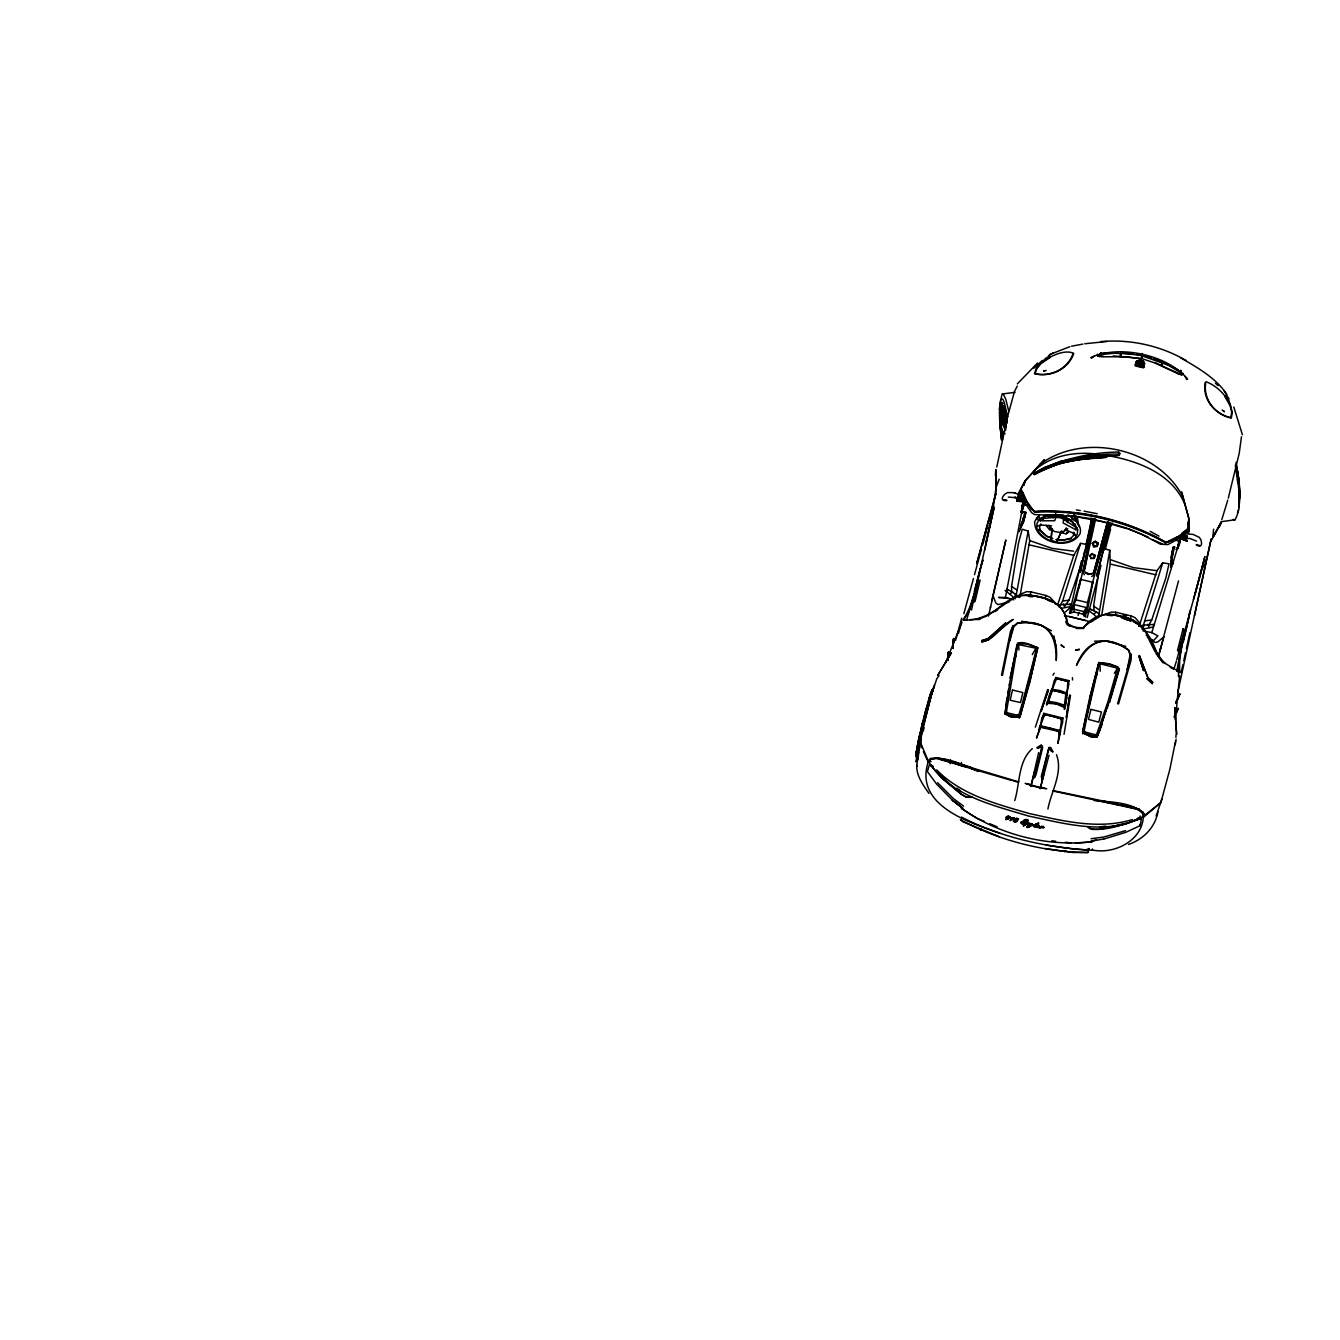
<?xml version="1.0" encoding="UTF-8"?>
<svg xmlns="http://www.w3.org/2000/svg" width="1340" height="1340" viewBox="0 0 1340 1340"><rect width="100%" height="100%" fill="white"/><g stroke="black" fill="none" stroke-linecap="round" stroke-linejoin="round"><path stroke-width="1.5" d="M996.29 491.043L995.905 470.055M1238.729 494.092L1239.567 493.941L1238.847 488.983M1098.917 614.558L1109.771 550.271L1103.775 548.479L1100.257 562.566L1093.608 606.048L1094.21 611.057M1140.139 362.604C1139.754 358.098 1144.276 362.102 1143.053 361.013M961.417 765.358L961.433 762.427M1024.966 823.011L1024.313 823.933M1023.392 820.784L1023.492 821.621M1078.466 459.67L1105.751 457.375L1105.768 456.287L1078.248 458.598L1059.84 461.58L1043.475 468.029L1033.391 473.456L1034.162 474.611C1055.887 461.663 1081.279 458.381 1106.12 457.158L1105.768 456.287M1092.452 849.811L1092.469 848.94M1000.712 412.67L1000.997 419.052L1000.293 410.576L1001.717 404.178M1175.917 737.436L1175.967 734.873M1040.192 520.808L1040.242 518.764L1055.887 517.223L1054.764 520.707L1040.192 520.808L1040.46 518.965L1038.701 516.687L1037.16 519.652M1042.352 746.363L1034.195 777.87L1042.034 746.447L1041.13 745.157L1036.909 747.687M1006.072 817.299L1007.429 818.305M1008.702 817.936L1006.742 817.35M1170.658 567.473L1172.048 551.695L1173.421 546.955L1174.778 546.804M953.008 648.426L953.042 647.254M1006.022 427.41C1000.796 422.117 1003.375 403.022 1001.667 404.63M1017.378 820.968L1016.976 819.862L1018.517 819.209M1119.754 453.556L1119.201 454.143C1099.906 453.372 1078.432 458.129 1060.895 461.58C1078.415 455.918 1099.252 452.149 1118.515 452.082L1119.754 453.556L1118.867 455.5L1089.202 457.258M1238.83 494.611L1238.897 503.304M1131.262 654.054L1131.061 660.285L1118.532 703.952M984.766 550.02L994.23 507.123L985.754 543.404M1036.054 826.864L1036.892 825.674M1239.383 498.681L1239.483 493.053A33.684 6.817 81.9 0 0 1238.964 483.221M1085.902 612.732L1086.12 607.472L1074.194 604.608L1071.883 609.365L1080.61 579.382L1092.87 582.297L1086.924 612.849L1087.46 602.581L1092.87 582.297M1187.558 528.948L1188.178 525.079M953.125 648.275L953.494 638.879L952.874 648.041M947.816 660.302L948.017 659.079M948.419 655.444L948.536 651.776L947.882 658.912M1029.003 823.129L1024.514 825.306M1085.869 611.827L1085.584 617.02L1082.737 614.089L1074.027 611.995L1070.141 613.301L1072.904 608.712M1099.118 616.517L1099.236 614.189L1096.488 611.961L1090.241 608.996L1088.314 610.42L1089.42 611.224M1115.064 681.139L1098.934 732.812M917.146 750.936L916.242 756.547L917.18 754.856M1238.897 503.22L1238.78 486.303M948.335 657.136L948.368 652.228L947.966 657.37M953.393 642.212L953.092 646.751M1053.123 751.74L1050.56 747.519L1048.918 747.536L1041.331 776.312L1042.101 779.712L1041.95 776.58M953.628 640.554L953.678 638.443L953.008 647.89M999.623 410.66C998.384 406.305 1003.057 400.526 1002.404 408.482L1002.035 406.807L1001.399 407.544M1103.607 356.406L1098.833 355.653L1101.028 352.554M1022.99 500.909C1024.547 492.735 1022.889 505.75 1023.157 499.133L1019.137 497.023L1023.375 498.865C1025.636 505.13 1011.75 493.991 1023.207 500.925M917.833 759.696L920.781 738.558L920.094 741.673L928.419 761.388C913.545 805.038 969.189 822.693 999.908 833.179M1091.112 517.927L1090.626 525.665L1080.358 572.23L1084.445 551.846M917.381 752.276L916.007 754.47L918 742.477A35.577 1.709 -76.1 0 1 920.094 732.997L921.669 726.598L922.272 727.838M1033.659 826.479L1033.442 824.904M932.925 691.021L932.858 689.179L931.652 690.636A35.577 1.709 -76.1 0 0 930.027 695.242L927.766 703.048M931.166 693.316L932.523 689.212L931.97 690.603A34.555 1.658 -76.1 0 0 930.345 695.226L928.52 700.385M1015.335 598.779L1015.318 594.022L1006.909 588.98L1007.981 590.019M1035.25 826.579L1035.686 825.607M1085.97 609.851L1086.12 607.472L1082.737 614.089M996.123 490.406L995.737 470.424M1051.934 529.333L1051.029 540.539L1056.707 541.996L1061.481 531.159M916.711 754.655L917.297 748.893M995.352 475.281L995.67 471.144M1093.708 545.564L1093.624 546.72L1097.259 546.318L1098.046 543.069L1095.115 541.276L1092.284 543.42L1093.624 546.72L1097.259 546.318L1098.046 543.069L1095.115 541.276L1092.284 543.42L1094.763 546.167M1115.048 681.708L1114.512 680.134M1051.029 540.539L1051.984 528.764M1101.631 615.613L1110.274 564.039L1109.771 550.271M1005.804 427.024L1003.208 405.97M1170.674 567.121L1171.545 557.591L1174.678 547.273M947.95 660.134L948.083 658.711M1179.803 374.044L1180.674 370.594L1181.244 373.994L1179.803 374.044L1154.963 362.587M995.838 469.536L996.24 486.135M1095.567 519.099L1084.211 571.309L1088.348 574.374L1093.457 573.503L1107.51 521.896M1175.431 719.413L1179.652 675.645M1185.95 538.178L1186.185 535.832C1189.686 534.945 1184.51 541.511 1186.185 535.832M1067.678 681.625L1068.399 684.037L1069.052 680.687L1067.846 681.072L1067.042 695.242M1019.07 531.344L1022.688 522.55L1024.648 512.081L1020.829 512.316M1033.961 826.596L1035.033 827.082M1213.621 529.166L1212.734 537.457L1221.142 522.349M916.259 752.779L915.99 756.346L916.912 754.688A35.594 1.709 -76.1 0 0 917.398 753.415M917.079 753.985A33.349 1.591 -76.1 0 1 916.175 755.626L918.269 742.611A34.555 1.658 -76.1 0 1 920.362 733.097L928.938 699.865M1141.462 818.74L1140.072 825.658L1125.717 832.358L1103.959 839.007M1023.827 501.093L1005.436 597.406L998.585 597.456L1008.149 598.41M1006.457 700.837L1005.251 713.768L1010.477 716.783L1019.606 717.118L1010.662 716.582L1006.507 714.622L1005.134 712.528M1090.743 557.725L1090.626 558.579L1094.194 558.395L1094.981 555.229L1092 553.504L1089.47 555.597L1091.782 558.361M1016.005 596.25L1028.182 531.042L1022.202 529.233L1018.467 543.202L1011.566 586.367L1011.667 592.431M1238.998 502.55L1239.265 500.456M1239.064 507.558L1239.751 492.953A34.672 7.018 81.9 0 0 1239.232 483.137M1000.846 399.705L1002.102 393.993L1015.134 392.335M1171.93 560.572L1173.003 552.298L1172.048 551.695M1019.757 500.624L1021.717 501.076L1022.403 496.034L1021.381 495.867M1059.94 731.707L1062.67 722.294L1062.285 719.094L1045.284 714.388L1042.101 717.185L1040.175 726.783L1050.258 728.374L1059.94 731.707L1061.766 718.508L1063.039 718.123L1062.067 722.327L1060.928 718.743L1053.24 716.247L1045.3 714.856L1042.62 717.486L1043.709 713.332L1063.039 718.123M916.259 752.343L916.711 749.361A33.349 1.591 -76.1 0 1 918.151 742.042A34.555 1.658 -76.1 0 1 920.195 732.779M950.077 763.75L950.596 760.031M996.072 487.643L992.253 514.409L971.517 610.052M956.04 802.576L962.623 808.355L952.505 800.281L936.677 784.168L927.414 771.606L929.307 764.922M917.113 751.438L916.577 757.971L917.146 757.268M1070.509 695.376L1064.044 734.303M1006.759 701.607L1007.362 697.051M1007.981 693.065L1008.601 689.062M1004.832 714.254L1009.556 684.338M1059.739 734.957L1058.617 731.389L1040.292 727.235L1036.507 738.072L1040.862 726.498L1050.225 728.524L1059.454 731.121L1057.947 743.432L1060.727 730.736L1039.924 725.56L1038.852 729.747M1063.843 461.228L1043.441 468.565L1033.961 473.506L1034.564 474.444C1056.188 461.295 1081.715 458.246 1106.522 457.292L1106.404 455.952L1078.231 457.995M1061.079 645.444L1064.161 647.304L1061.196 644.724M1199.853 545.665C1189.635 541.26 1204.928 552.566 1200.824 539.585L1199.266 537.34L1193.153 534.442L1184.945 533.688M1175.515 741.221L1169.887 769.16L1161.612 799.863M988.501 616.065L1005.854 540.003L991.7 600.923M1142.551 365.971C1145.13 366.875 1141.328 364.396 1139.972 366.507M1177.726 547.658L1178.731 541.511M1022.688 522.55L1023.576 517.156M1020.058 595.999L1029.74 540.606L1028.182 531.042M1176.721 671.223L1182.516 641.525L1178.731 662.161L1178.463 676.65M1175.18 744.839L1176.135 739.194M1021.717 501.076L1021.985 496.135M1188.446 533.437L1189.2 529.87L1179.167 537.323L1187.106 541.025L1186.553 540.372M1092.971 518.915L1087.142 548.278M1064.513 708.508L1064.345 709.48L1065.166 705.577L1056.59 702.612L1047.646 701.256L1046.574 705.075L1046.858 704.136M1187.793 533.32L1189.2 529.87M922.657 726.682L922.238 724.136L924.114 719.161M1016.825 645.378L1017.026 644.255L1010.394 677.973M1017.797 644.423L1036.624 648.359L1022.303 703.416L1018.869 714.739L1016.189 716.465L1007.981 714.672L1006.524 711.523L1017.797 644.423C1020.326 639.314 1033.492 646.232 1037.863 647.639L1029.756 682.546L1020.226 716.18M1110.927 615.228L1115.349 615.345L1115.902 612.28L1131.144 615.931L1135.047 617.656L1140.457 623.77L1139.335 624.038M1084.713 568.931L1088.047 550.975M1082.603 731.707L1089.755 697.319L1098.766 662.479L1109.235 663.752L1117.744 666.885L1119.402 669.112L1109.537 702.361M1002.454 675.427L1011.382 631.442L1013.744 626.082L1017.361 623C1044.396 618.862 1059.169 633.569 1056.238 660.486C1056.389 633.234 1046.741 619.683 1017.646 623.251L1013.877 626.651L1009.724 640.905L1012.755 626.584M918.553 752.293L916.644 766.53A44.421 2.077 -76.1 0 0 917.33 765.542M1080.61 579.382L1075.986 599.818L1071.732 609.181M1107.443 522.064L1093.457 573.503M1238.813 505.012L1239.751 495.867A39.781 8.023 81.9 0 0 1239.131 484.477L1237.641 472.3M918.302 744.906L916.007 761.807L917.096 759.847M1001.516 675.142L1010.578 631.006L1013.258 625.428M1010.109 677.872L1017.814 643.016M1043.073 518.982L1043.726 516.252M1043.14 519.401L1043.793 516.637M1014.732 800.6C1019.975 783.816 1017.931 761.271 1032.286 748.641M1120.776 352.437L1120.525 355.603L1121.932 352.47M1009.221 685.075L1014.849 656.617M1019.137 718.039L1020.209 715.845M1065.066 708.408L1066.925 697.219M1023.14 502.399L1021.197 512.064L1023.676 500.909M1029.505 682.479L1037.545 647.873L1028.014 644.339L1017.931 643.351M926.158 708.693L923.696 718.391L925.086 715.761M1037.545 647.873L1034.145 660.369M1095.685 676.482L1098.649 663.953M917.699 749.01L932.221 691.34A40.82 1.943 -76.1 0 1 934.08 686.047L934.499 685.092M931.384 692.981L932.355 689.949L932.489 690.804M1018.919 531.662L1023.241 522.768L1025.904 512.349L1021.164 511.579M1033.391 473.456L1034.011 474.327L1060.526 462.702L1078.918 459.034M1046.423 703.785L1048.131 702.327L1051.632 689.279L1059.588 690.452L1067.176 693.098L1064.915 707.252M930.563 694.756L929.005 701.909M1011.717 632.111L1012.973 626.098M1173.421 546.955L1170.925 557.541M1000.494 430.006L1000.762 424.345L1001.818 433.49A30.318 3.467 83.1 0 0 1002.554 439.62M1025.988 594.809L1030.226 594.91L1030.862 591.861L1045.92 595.479L1049.89 597.221L1055.786 603.419L1054.714 603.704M918.135 746.413L920.915 733.516A36.833 1.038 -76.1 0 1 922.657 726.23M918.938 750.45L919.709 746.749M930.027 699.312L930.697 696.147M1078.985 588.176L1094.294 518.781M990.327 607.908L990.612 606.568M1083.072 730.183L1086.372 714.589M1082.603 733.416L1096.07 675.193L1097.259 674.338L1095.685 675.896L1087.594 709.295M919.357 740.635L919.927 737.955M917.079 755.609L916.108 754.587M924.818 717.57L925.069 716.347M1187.776 525.313L1189.066 519.317L1181.629 491.746M1177.709 692.713L1210.958 539.367M1067.327 522.634L1068.215 518.563M1189.736 611.626C1187.073 631.894 1177.575 651.877 1179.954 672.613C1171.88 666.315 1160.708 663.384 1156.705 652.948C1150.172 632.312 1135.332 615.429 1112.351 614.926M1066.004 533.806L1068.566 531.745L1066.004 533.806L1060.761 532.617L1060.828 531.595L1062.771 531.344L1062.771 532.298M1086.237 543.705L1091.598 519.267M1108.23 522.031L1100.76 551.963L1093.742 575.028L1091.732 576.569M1181.143 672.697L1182.902 664.673M1183.773 660.67L1185.532 652.647M1186.419 648.627L1189.937 632.597M1204.074 567.926L1205.849 559.819M1194.459 615.68L1211.293 538.881M1144.377 364.38L1143.606 367.83L1135.198 365.921L1136.119 362.52L1138.481 363.006M1142.367 366.708L1143.657 366.741L1144.427 363.324M1140.173 366.44L1143.824 366.859L1144.611 363.358L1140.625 361.482M1183.388 641.693L1190.49 609.817M920.547 735.091L921.233 732.126M1023.241 522.768L1025.904 512.349M1120.458 355.016L1120.743 353.006L1132.92 353.894M1033.425 778.054L1035.954 774.956L1042.671 747.536L1041.13 745.157M1120.223 804.469L1138.849 809.427L1142.869 812.124L1144.142 816.68L1144.394 813.95C1132.099 801.957 1110.977 802.057 1094.244 800.549M928.804 702.311L930.379 695.376M1120.525 355.603L1121.278 353.325M1069.487 613.284L1081.497 560.773M1141.513 357.512C1142.719 349.539 1140.306 363.978 1142.869 355.1M1066.054 515.867L1065.132 519.853L1062.017 518.463M1041.984 827.417L1043.793 827.634M1095.701 456.706L1096.957 458.113L1095.701 456.706L1078.382 458.213L1060.091 461.781L1044.111 467.727L1043.793 469.435L1034.564 474.444M1042.553 827.366L1043.91 827.433M1043.391 826.462L1040.912 827.165L1042.018 826.361M921.686 729.58L922.372 726.766M1108.8 522.181L1091.38 587.004M1041.515 826.344L1039.723 827.5M1041.984 826.529L1040.912 827.165M1178.011 546.569L1179.451 540.472M1087.695 826.73L1089.772 828.673C1106.572 831.537 1123.573 824.134 1139.369 819.176L1140.122 815.976M920.898 729.546L924.382 715.426M1001.164 429.922L1000.762 424.345M1038.567 825.273L1037.344 825.624M1039.137 825.44L1036.758 826.881L1039.605 826.964A4.841 4.556 18.7 0 1 1037.863 827.35L1036.188 826.897M1089.99 697.437L1098.951 662.848L1109.151 664.104L1117.56 667.186L1118.347 669.012M1178.513 580.907L1158.447 656.282L1163.957 636.768L1157.676 642.028L1154.879 642.446L1146.119 635.11M1135.583 364.363L1135.918 363.123L1143.958 364.614M1135.851 363.425L1136.588 361.231L1138.648 362.319M1141.094 359.974L1137.091 360.979L1141.68 360.544M1136.203 362.135L1139.402 360.41M1138.246 360.628L1140.491 360.527L1137.576 360.762L1140.273 361.767L1140.441 360.46L1138.263 361.063M1140.156 366.54L1138.045 366.038L1140.055 365.418M1139.151 365.217L1138.816 366.239L1135.818 365.15M1140.792 360.812L1140.256 362.286L1136.957 361.197L1139.201 361.8L1138.564 363.592M1140.775 360.343L1139.486 360.041M1034.999 824.552L1038.668 822.961L1036.507 824.988M1038.517 825.641L1036.942 826.395L1038.332 825.641M1038.651 752.577L1030.912 786.413L1034.547 771.84M1093.256 544.442L1093.541 543.32M1098.867 354.815L1114.16 353.224L1128.247 353.911L1142.601 355.536L1141.915 357.596M1118.867 455.5L1119.201 454.143M1142.953 361.398L1142.903 361.08M1141.094 366.674L1143.824 366.859M1143.204 361.365L1143.824 362.252M1140.775 360.896L1143.322 361.432L1144.343 363.157M1144.243 363.408L1144.243 364.078M1143.791 366.088L1140.357 365.351M1035.435 825.926L1035.385 827.132M1036.758 826.881L1039.605 826.964M1162.936 361.8L1161.646 364.748L1162.048 362.386M961.266 820.13L960.361 819.695C998.4 840.465 1044.614 852.29 1087.979 852.491L1088.968 848.488M1188.077 523.37L1189.066 519.317L1181.847 493.17M1026.708 692.211L1034.262 661.441M1090.274 556.636L1090.559 555.48M1142.467 353.777L1141.546 358.232M1094.194 558.395L1094.981 555.229M1140.474 362.185C1139.302 361.381 1143.456 365.887 1142.635 364.748M1141.831 362.889L1141.111 364.329M1041.682 777.736L1048.986 748.021M1068.935 684.087L1066.489 694.036L1059.37 691.289L1053.156 690.251L1050.761 691.222M923.478 722.696L923.21 720.3M1054.262 680.469L1051.816 690.418L1056.624 678.308M1142.735 364.128C1140.256 364.279 1146.454 362.989 1142.149 364.329M1143.673 365.25L1140.759 364.865M1140.859 362.068L1144.326 363.023L1143.271 364.999L1141.194 364.865M1143.087 364.647L1143.623 365.317M1141.864 363.173L1144.008 363.994M1049.019 755.191L1040.192 788.757L1043.793 774.168M1033.508 825.541L1035.585 824.921L1033.643 825.474M1044.48 459.72L1024.866 481.144L1023.861 485.164L1024.866 481.144L1044.011 459.989M1074.027 611.995L1074.194 604.608M1138.849 365.636L1137.995 364.932L1141.178 366.189L1138.9 365.853M1140.34 361.247L1139.921 360.326M1140.122 363.475L1139.603 365.184L1140.457 363.911M1140.323 362.185L1140.859 359.974M1140.189 365.887L1141.245 365.636L1137.158 364.798M1143.891 365.703L1141.429 365.72L1142.35 366.138M1031.817 824.954L1032.252 824M1031.08 825.406L1033.09 824.954L1031.833 825.39M1031.046 825.557L1032.453 823.949M1135.717 364.631L1137.895 365.301M1135.75 364.514L1136.638 364.983M1136.94 361.281L1138.179 361.666M1139.419 361.163L1137.56 361.029M1138.313 363.642L1138.699 362.102M1138.883 363.592L1141.245 363.944M1139.771 361.683L1138.799 362.168M1141.931 355.753L1142.317 353.492M1029.271 827.014C1032.571 823.916 1027.546 829.477 1026.691 826.813M1031.08 824.854L1029.153 825.373M1030.51 824.603L1029.405 824.669L1030.979 823.48M1028.182 826.144L1027.328 827.014L1028.886 826.144M1027.579 824.033L1027.78 823.196M1028.751 825.256L1028.936 824.351M1021.934 512.098L1023.978 504.091M1075.266 526.118L1075.45 524.057M1026.055 820.918C1022.269 821.621 1029.84 820.415 1026.725 820.08M1027.529 822.442L1023.257 825.742M978.351 771.505C963.393 765.224 945.739 755.375 929.742 759.545L928.184 761.924L930.881 758.34L938.754 758.088M1186.855 538.161L1180.808 537.725L1181.411 535.665L1181.11 537.859L1186.302 537.893L1180.808 537.725L1177.776 548.797L1181.126 537.323M1027.395 821.052L1024.983 820.968M1195.414 593.168L1204.895 556.569L1193.438 599.499M1143.255 812.358C1145.466 838.103 1117.526 853.965 1094.277 850.364C1048.583 848.103 1002.303 838.069 961.433 817.082M1228.294 498.145L1239.215 453.339L1241.476 436.756M917.381 748.273L916.325 752.092M1021.231 822.157L1022.403 822.375L1021.432 822.777M1161.981 364.246L1162.433 362.537M1119.402 454.98L1119.386 452.518M1087.226 617.556L1101.011 565.38M1105.249 549.333L1110.559 529.267M925.253 712.227L927.012 705.56M925.957 712.411L926.811 709.178M917.833 746.548L918.754 743.097M1139.553 624.959L1156.99 570.689L1162.751 562.767L1169.016 563.855L1165.8 578.093L1151.713 619.985L1148.665 625.361M916.007 754.47L917.146 750.601M1094.864 518.898L1087.661 548.864L1083.256 572.532L1084.345 574.81M974.297 591.325L982.706 560.237M1015.72 818.639L1015.971 819.728L1016.105 818.388M1016.976 819.862L1018.266 819.678L1018.082 818.539M917.783 747.1L918.754 743.533M996.039 492.819L976.693 563.638L996.072 493.455M958.418 633.535L961.718 621.509M963.862 613.636L973.46 578.528M974.515 574.625L981.5 549.082M982.589 545.145L987.982 525.431M989.054 521.478L990.679 515.565M991.768 511.629L993.375 505.699M1100.224 564.157L1096.539 576.083L1108.917 529.953L1112.1 522.834M1104.076 550.053L1111.245 523.873M1082.72 733.868L1082.77 731.406M1227.775 500.121L1221.795 519.652M955.621 640.235L961.684 618.192M983.058 560.204C975.671 579.667 975.235 602.481 962.924 619.867C984.867 621.877 999.942 605.998 1017.713 595.999C1036.591 593.654 1063.24 598.544 1066.69 621.274M1135.416 364.983L1137.174 360.577M1012.169 818.589L1013.006 817.953L1011.533 818.254M1078.08 615.479L1078.901 612.464M1078.868 459.654L1060.727 463.188L1043.793 469.435L1044.111 467.727M1010.109 820.7L1013.827 818.07M1012.085 818.07L1011.097 818.154L1012.186 817.651M926.945 705.929L927.833 702.612M932.506 691.055L933.913 687.688M1055.736 513.32L1054.63 517.24L1060.459 517.776M1019.238 717.654L1034.212 660.051L1033.559 658.761M1019.807 717.051L1026.222 693.567M1008.183 818.455L1009.338 817.132M1130.441 657.957L1127.191 669.531L1130.123 654.858L1128.313 650.068C1103.976 633.569 1088.968 640.972 1076.472 665.427C1086.321 639.984 1106.438 633.92 1128.682 649.984L1130.508 654.423L1130.123 660.302L1117.56 703.768M1160.39 649.029L1160.775 647.689M1176.755 659.766L1203.353 564.073M1007.647 818.137L1005.771 819.51L1008.317 818.807M1101.514 551.678L1109.956 522.885M1118.515 452.082L1119.017 453.925M1181.947 535.916C1193.153 538.06 1180.976 532.667 1181.461 537.608L1186.185 538.094M928.469 703.232L929.223 700.569M1136.404 623.603L1134.176 620.822L1130.29 618.946L1131.144 615.931M1238.646 509.686L1237.54 512.784M1047.076 702.847L1049.957 693.031M1118.733 670.235L1119.051 669.146L1109.235 702.327M1147.375 637.321L1150.29 639.934L1153.606 640.503L1157.928 635.847L1151.797 632.648L1180.674 537.507M1047.914 809.058C1051.062 791.689 1063.307 772.611 1056.49 754.705M1107.376 707.721L1114.461 683.718M1142.903 626.768L1162.751 562.767M1060.275 605.278L1062.62 600.973L1080.576 543.387L1086.723 544.442L1083.273 558.545L1069.035 600.153L1065.082 605.68M1174.108 668.476L1176.369 661.156M929.24 697.989L930.496 694.036M929.943 698.157L930.613 696.03M1048.952 600.337L1044.999 598.461L1045.92 595.479M1035.351 727.151L1047.646 689.731M1016.641 501.143L1026.189 502.182C1019.589 482.132 1019.07 492.249 1017.412 500.808M1020.008 490.474L1016.792 500.641L1025.569 501.998M1019.556 494.041L1020.628 490.658M1020.996 525.297L1024.045 517.743M1057.629 605.027L1073.775 555.396L1080.576 543.387M930.144 698.24L930.697 696.549M1182.433 538.663L1184.459 539.149L1185.012 533.354L1182.433 538.663L1184.543 534.091M966.559 620.152L975.135 591.56L968.954 611.308L963.527 620.236L964.599 620.152M1021.985 511.126L1023.911 505.264M1171.545 557.591L1173.271 552.331M1003.342 499.669C1014.481 500.44 995.285 503.237 1005.268 493.891L1007.63 492.584L1014.279 492.685L1021.817 495.599M1097.075 737.201L1106.823 708.341M1079.152 649.833L1075.551 650.084L1079.387 649.146M1083.876 615.948L1085.434 611.375M933.176 690.988L933.042 690.117L926.325 711.557A36.833 1.038 -76.1 0 0 924.5 718.793M1158.011 811.638C1155.113 827.467 1143.523 839.242 1128.498 844.451M1156.119 816.127L1161.747 799.293L1160.892 802.409L1143.908 816.01M1040.175 726.783L1044.664 714.254L1043.709 713.332M1020.946 525.012L1023.794 517.24L1024.916 517.123M996.29 486.956L999.154 479.251M1102.083 724.538L1097.125 736.631L1091.045 736.849L1082.72 732.829L1090.961 736.581L1095.601 736.799L1097.812 735.576M1075.886 529.769L1076.858 527.96L1063.625 519.284L1063.106 522.952L1075.886 529.769L1076.556 528.01L1071.062 520.389L1060.593 515.247M1019.723 496.939C1018.601 502.668 1017.06 494.661 1019.723 496.939L1018.852 499.1M1005.084 433.758L1002.521 431.145L999.875 422.083L1000.477 419.135L1004.967 426.991L1003.191 421.849L1001.315 404.345M1175.649 702.847L1176.771 700.2M945.554 662.798L961.819 622.648M1052.955 790.567L1104.311 801.27C1115.801 807.384 1135.315 802.024 1143.255 814.167L1143.053 816.462C1107.929 836.11 1065.4 823.681 1028.55 816.043C992.957 805.189 950.16 795.86 928.938 762.175L929.793 760.082C942.154 753.164 956.492 767.049 969.138 767.049L1018.852 781.923M1175.297 714.605L1174.292 717M1100.073 356.306L1101.363 353.207L1113.038 353.09M1219.467 526.721L1221.125 522.751L1211.293 540.673M1040.879 523.923L1039.522 527.122L1040.527 530.623L1046.858 536.352L1052.503 538.513M1006.708 817.517L1006.843 817.132A2.462 2.311 20.1 0 1 1008.183 816.579L1009.322 817.065M1014.882 657.186L1016.072 656.047M1176.101 713.466L1178.128 708.642L1175.95 713.148M1048.567 749.663L1048.918 747.536M1138.179 810.449L1139.034 808.456M1177.609 699.011L1179.837 693.735L1175.934 702.545M1175.967 713.416L1178.178 708.156L1175.8 713.081M1020.51 493.17L1021.532 489.736M1006.022 817.45L1008.25 816.077L1010.025 817.031M1153.455 626.919L1142.116 629.298L1144.377 625.043L1154.46 624.423L1153.036 624.859M1174.46 716.113L1175.113 714.656M1181.244 373.994L1180.724 370.276M1057.478 540.171L1061.33 531.695M1106.522 457.292L1106.404 455.952M1077.595 522.55L1077.394 518.429L1075.25 516.905L1075.651 520.841L1075.25 516.905M1181.344 537.926L1181.947 535.481L1186.402 536.084M1058.952 606.869L1059.94 604.742L1070.392 604.223L1071.43 606.35L1065.367 612.062M1174.577 716.398L1175.247 714.974M1175.431 714.907L1174.342 717.185M1049.187 748.239L1050.56 747.519M1175.733 703.048L1179.786 694.221L1175.716 703.383M1066.255 527.843L1064.647 531.059L1060.409 532.516L1054.781 531.595L1050.493 528.931L1048.986 525.33M1077.193 518.898L1076.975 517.843M1029.003 823.313L1025.837 824.435M1025.502 499.602L1020.879 489.452L1025.184 481.495M1238.646 488.798L1238.88 479.653L1235.983 462.367M1189.066 519.317L1189.284 528.479L1178.614 536.603L1170.272 541.243L1165.9 542.181C1126.27 519.719 1079.873 508.765 1034.38 511.361L1031.029 508.631L1025.938 500.909L1020.477 489.133L1024.866 481.144M1160.926 802.66L1144.142 816.68M1026.641 826.78L1029.572 825.574M1213.152 536.737L1221.159 522.583M1067.712 528.58L1066.741 530.271L1068.349 532.533M1032.269 654.64L1036.239 647.706M1016.474 821.135L1016.373 819.929L1014.347 820.582M1052.972 675.176L1054.145 673.183M1143.188 813.38L1143.757 816.395M1073.005 353.676C1067.427 369.622 1049.94 377.143 1034.463 373.743L1036.289 368.266L1045.518 358.467L1049.605 355.954M1178.078 546.452L1176.168 549.551L1178.48 546.569M1097.628 354.397L1097.912 356.005L1101.162 356.758L1127.409 356.842L1141.379 358.869M1114.327 673.266L1117.577 668.174L1099.269 663.635L1086.405 719.295L1084.211 730.97L1085.819 733.784L1093.993 736.079L1096.756 733.952L1108.046 701.406L1117.577 668.174M1097.678 354.397L1097.527 355.67M1024.279 823.045L1023.743 823.581A3.099 2.914 19.4 0 1 1021.918 823.396L1021.683 823.078M1141.278 363.224L1140.558 362.721M980.009 829.678L981.55 829.175L980.947 830.03M1098.833 355.653L1100.927 352.856M1032.922 825.574L1033.827 824.669M928.419 761.388L930.647 758.507M1015.687 493.421L1014.347 493.237M1039.756 827.333L1039.22 828.221M924.5 717.469L925.387 716.967M1033.475 368.5L1042.352 360.41M1020.678 500.657L1015.234 497.643L1021.164 500.892M1016.189 716.465L1017.546 715.074M1037.512 363.04L1017.295 383.91M1027.947 820.918C1028.668 817.936 1020.645 819.98 1024.212 822.861M1220.924 521.746L1235.111 519.753C1243.738 503.488 1237.289 482.651 1235.363 465.097M1023.509 820.599L1028.199 820.331L1025.753 821.537M1113.188 355.887L1141.462 358.517L1154.879 362.939L1178.597 374.011L1181.88 374.681L1182.902 373.391M1023.559 826.211L1024.564 825.139M1093.993 736.079L1095.651 734.538M1182.399 374.564L1180.138 374.547M1089.253 848.639L1085.651 849.811L1073.809 849.074L1046.172 845.105M1037.344 748.222L1041.113 745.777M1035.636 825.758L1038.601 823.43M1095.952 546.083L1096.874 545.296M1137.308 818.723L1138.414 817.769M1030.544 825.139L1028.266 825.892M1092.971 558.261L1093.875 557.49M1014.146 817.802L1011.918 819.444M1039.472 515.465L1036.825 517.625L1034.648 521.98C1034.447 542.633 1070.526 551.561 1080.191 533.387C1081.95 525.23 1075.049 518.747 1068.499 515.23M1013.375 820.532L1014.765 819.762M1137.493 819.092L1138.782 818.02M1029.639 825.892L1028.098 826.947M1024.129 824.837L1025.72 823.547M1088.314 610.42L1093.658 614.239L1096.488 611.961M1010.226 820.047L1011.198 819.159M1005.017 590.387L1009.791 594.072L1012.655 591.811M1051.146 691.557L1053.274 690.703L1059.27 691.708L1065.066 693.618L1066.556 695.36M1189.284 528.479C1181.662 533.303 1174.879 541.025 1165.482 542.449C1126.035 520.155 1079.873 509.25 1034.631 511.78L1031.314 509.032L1026.273 501.294M1040.543 363.341C1048.801 356.758 1064.479 348.785 1073.775 353.392C1068.198 369.421 1050.845 377.461 1035.066 373.709L1036.942 368.349L1041.029 363.542L1050.275 357.328M1181.863 533.287L1188.027 528.546M1042.537 827.283L1043.542 826.596L1042.738 827.132M1017.227 821.135L1014.933 821.923L1013.275 820.901M995.05 611.71L997.731 609.7M1188.429 529.786L1177.793 537.642L1186.453 540.908M1090.626 622.196L1101.614 615.395M1037.361 823.564L1035.451 824.452M1136.337 361.515L1137.325 360.678M1090.861 357.512C1119.453 344.413 1167.475 354.748 1187.575 379.069M1091.363 358.266L1094.21 356.239M1011.147 819.309L1013.006 817.953M1024.196 820.733L1026.155 819.929M1039.74 464.528C1083.959 431.53 1158.43 448.213 1183.371 497.709M1035.284 469.821C1052.62 454.729 1076.539 451.329 1098.666 454.294M939.072 675.444L936.744 678.894L931.903 693.232L923.528 725.861L920.228 741.941L922.138 748.089M1139.586 362.102L1140.893 362.805M1139.369 819.176L1140.641 818.338L1125.148 824.234L1099.068 829.376L1092.619 829.46L1087.561 826.663M1093.49 573.085L1088.348 574.374L1085.484 572.85L1088.549 573.57M1180.992 537.507L1167.91 544.559L1160.474 544.224L1141.462 534.174L1128.448 529.066L1101.128 521.377L1073.306 516.168L1034.497 514.56L1031.582 512.583L1024.48 502.349M1029.656 823.882L1028.618 825.155M1039.773 828.204L1042.068 826.998M1181.897 374.714L1182.851 373.341M1047.361 703.316L1056.289 703.885L1064.463 707.537M1048.433 355.72L1053.173 352.923M1177.24 536.837L1165.465 542.633C1125.901 520.908 1079.672 509.97 1034.547 511.947L1027.043 501.713L1022.32 491.445M1020.896 822.341L1021.817 821.923M1008.266 818.975L1009.925 816.596M1005.603 427.527L1005.804 429.453M1049.656 354.547L1069.822 346.692M1033.458 473.69L1059.756 462.032L1072.134 459.771M1141.764 364.363L1135.918 363.123M1032.889 825.172L1030.544 825.976M1031.8 824.067L1029.84 824.938M1031.23 824.485L1032.286 823.832M1040.493 747.402L1038.5 748.005M1007.73 818.74L1005.854 819.427L1007.429 819.192M1015.837 818.673L1017.043 818.288M1014.162 819.913L1013.76 821.621M1029.623 824.05L1030.46 823.531M1017.261 386.088L1014.514 391.38L1007.831 415.685L996.759 467.057M1053.173 517.759L1055.887 516.604L1061.716 517.592L1065.736 519.886M1024.129 823.279L1023.794 823.413A3.099 2.914 19.4 0 1 1021.968 823.229M1027.395 823.112L1025.87 824.167L1027.21 824.067M1026.892 823.464L1027.83 823.028M1027.546 826.562L1028.936 825.976M1036.842 825.825L1038.215 825.273M1037.93 526.034L1040.443 525.029L1051.565 525.783M1016.273 821.788L1017.345 820.381M1040.711 827.601L1042.034 827.165M1043.81 469.486L1060.392 462.97M1069.136 604.708L1070.392 604.223M1056.506 678.878L1054.764 680.687L1055.736 677.42L1069.052 680.687M1043.659 469.05L1060.71 462.618L1078.901 459.084L1106.572 456.923M1044.212 467.945L1060.124 462.015M1028.785 827.149L1027.01 827.199M1105.115 614.323L1111.563 612.028L1115.902 612.28M1040.46 518.965L1048.969 514.861L1058.533 514.962M1014.615 820.432L1016.658 820.582M1034.999 777.133L1033.676 776.966M1026.675 820.985L1027.596 820.231M1133.807 820.381L1137.359 819.159M1071.28 538.479L1063.055 540.221L1056.088 539.551M979.574 618.577C996.826 614.524 1007.462 593.955 1026.323 595.278C1044.497 596.116 1065.484 602.615 1067.628 623.837L1075.082 627.472L1083.105 627.756L1096.673 616.517L1106.304 614.273M1061.833 608.276L1071.43 606.35L1070.107 606.585M1065.166 705.577L1051.23 702.763M928.938 762.175L931.049 761.522M1067.176 693.098L1065.953 693.467L1064.228 706.314L1056.389 703.483L1048.131 702.327L1052.57 690.167L1051.632 689.279M1125.533 830.649L1103.741 837.031L1091.129 838.756M1008.986 602.062L998.066 604.591L995.854 602.966L992.94 595.563M1164.912 543.035L1168.581 541.996M1008.3 497.073L1015.452 497.693M999.975 422.787L1000.461 420.576M1111.279 826.73L1124.913 823.43M1132.283 819.611C1098.365 829.895 1062.704 820.934 1029.17 813.481C996.525 804.034 961.283 794.955 936.71 769.947M1044.832 370.711L1043.559 371.012L1046.172 370.46M1096.254 840.013L1090.911 841.219L1103.808 838.974M1029.388 784.972L1030.812 784.67L1025.117 783.347M1060.911 461.329L1081.129 457.292M1138.732 626.182L1144.377 625.043M1067.93 460.424L1072.017 459.637M1071.564 346.206L1082.888 344.095M1068.918 460.391L1085.35 457.677M1088.047 622.396L1089.906 622.045M1094.512 641.19L1105.684 640.905L1125.7 646.382M1140.072 825.658L1139.62 824.77M1042.47 826.73L1043.341 826.629M1086.908 456.421L1090.76 455.834M1014.732 819.929L1016.022 819.577M1083.809 628.46L1076.389 628.477M1239.534 491.11L1239.567 493.941M1000.812 418.03L1003.325 417.695M1007.73 816.294L1008.668 816.244M1099.721 826.897L1105.768 826.11M1145.264 620.822L1151.713 619.985M1000.695 416.841L1003.174 416.522M1062.62 600.973L1069.035 600.153M1002.957 403.357L1001.114 402.05L999.975 405.3L1000.394 417.477M1000.662 422.603L1001.281 424.931L1000.963 423.189L1003.459 422.871M1002.504 406.355L1004.715 412.284A30.301 3.467 83.1 0 1 1005.754 416.422M1084.764 343.76L1106.79 341.516M999.724 419.303L999.707 417.561M1014.062 817.836L1011.097 818.154M1037.344 826.663L1039.237 825.574M1016.641 818.824L1017.512 818.908M1043.391 827.567L1042.319 827.567M1078.365 458.464L1095.634 456.957M1094.445 542.549L1095.668 542.449M1078.968 459.101L1097.058 457.66M1091.48 554.726L1092.686 554.626M1078.147 458.431L1106.22 456.37M1075.317 843.011L1092.251 841.805C1046.875 847.031 998.534 834.653 961.266 808.255L977.044 818.405L984.331 821.454M1048.818 514.878L1063.324 514.945M1016.373 818.489L1018.467 819.159M1100.81 341.599C1130.441 339.02 1160.407 345.603 1186.135 360.51M1023.944 823.849L1021.549 823.464M969.993 619.616L980.059 619.448M1056.423 678.459L1067.963 681.306M1140.29 360.644L1143.12 362.135M1015.67 821.755L1014.313 821.655M1015.435 821.403L1014.263 821.135M1026.775 819.929L1024.648 820.281L1024.112 821.638M1007.395 818.455L1008.233 818.288M1183.019 538.747L1189.702 538.429L1196.52 541.092M1023.191 505.029L1026.758 505.18M1030.862 591.861L1026.691 591.66L1019.254 594.642L1020.142 595.395M1087.979 852.491L1072.804 852.491L1045.317 848.538M1077.913 516.67L1079.169 516.738M1045.016 515.347L1053.257 515.85L1053.005 516.821L1046.858 516.319M1077.712 516.604L1078.868 516.687M1142.182 363.676L1143.389 363.576M1067.159 515.28L1088.381 518.279L1113.976 524.275M1142.886 630.839L1151.797 632.648M1051.716 840.817L1055.669 841.235M1065.534 842.291L1071.447 842.927M1018.685 498.932L1022.923 500.524L1018.065 498.715M1106.89 615.144L1112.183 615.73M1105.466 801.605L1097.577 801.136L1105.383 801.471L1138.849 809.41M1073.608 551.176L1052.034 548.378L1029.74 540.606M1056.406 539.484L1062.436 540.271L1070.811 538.245L1073.39 535.631L1073.759 532.181L1075.35 535.414L1073.608 533.337L1065.082 529.534M1156.99 570.689L1133.205 567.591L1110.642 559.735M1067.846 681.072L1057.679 678.693M1021.616 621.191L1041.682 625.412L1051.431 630.738M1061.766 718.508L1047.562 714.974M935.973 758.055L968.267 766.865L975.352 770.165M1233.252 519.468L1235.111 519.753M1036.859 827.283L1037.863 827.35A4.841 4.556 18.7 0 0 1039.421 827.115L1039.522 826.646M1028.433 596.3L1032.286 596.92M1015.15 596.317L1019.556 597.037M1136.655 354.514L1142.25 355.418M1076.389 509.92L1080.241 510.54M1084.077 511.16L1097.209 513.689M1106.79 455.483C1137.576 460.575 1172.098 473.506 1184.928 504.46M1055.451 690.837L1064.948 693.316M1005.436 597.406L1013.844 599.767M1057.428 678.861L1066.875 681.172M1103.557 801.873L1052.737 790.969M1030.226 594.91L1044.999 598.461M1115.349 615.345L1130.29 618.946M1105.517 802.308L1109.436 803.163M1113.373 804.017L1134.93 808.74M1140.608 361.532L1144.025 362.286M1136.052 362.604L1138.447 363.107M1135.734 363.76L1139.754 364.564M1136.957 364.597L1135.684 363.978L1138.916 365.033M1139.05 365.585L1140.055 365.686M1161.981 543.688L1152.484 539.635M1085.685 620.487L1065.166 615.663M1007.278 712.813L1017.914 715.309M1028.668 544.727L1073.775 555.396M1110.274 564.039L1155.884 574.843M1075.986 599.818L1087.46 602.581M1089.32 621.475L1068.834 616.433M1074.68 609.382L1083.39 611.476M1041.398 788.205L1030.108 785.357M1045.368 788.674L1026.407 783.883M922.238 724.136L923.042 720.819M1084.797 731.958L1095.484 734.756M1013.258 780.902L1016.993 781.89M1046.741 788.825L1041.08 787.267L1042.202 788.221M1144.059 355.921L1151.311 357.981M1011.365 780.366L939.374 759.244M1123.305 614.993L1126.655 615.948M1124.461 619.03L1130.441 620.805M954.231 762.125L969.725 766.865L978.518 771.237M1021.85 823.782L1024.648 823.631L1024.514 822.09M1142.132 355.837L1168.497 365.301L1181.579 373.24M1115.851 524.844L1127.108 528.312M1138.179 365.585L1135.834 364.849M1138.045 366.038L1135.315 364.614M1121.814 617.975L1131.245 621.006M1139.067 625.78L1143.439 627.187M1066.908 519.602L1072.821 521.528M1049.538 702.462L1047.646 701.256M1067.109 518.614L1071.028 519.97M1139.134 625.964L1140.575 626.483M1097.946 355.988L1097.276 354.966L1099.554 356.591M1187.106 541.025L1178.446 537.759L1187.19 540.489M1047.578 600.203L1052.52 602.079M999.154 836.663L962.003 821.336M1153.187 358.718L1164.494 363.09M1128.984 528.881L1148.497 537.306M1019.422 497.056L1023.375 498.865M989.791 823.731L997.061 826.78M1052.737 538.714L1046.322 536.017L1038.802 529.317M1176.068 540.12L1179.384 541.594M1073.993 515.062L1076.003 516.034L1073.926 514.995M1133.121 621.609L1137.359 623.686M969.524 767.368L972.438 768.808M1166.202 363.944L1178.161 369.957M1159 536.151L1150.156 531.327M1028.048 822.14L1027.612 822.944L1028.936 822.978M1170.138 667.219L1173.488 669.045M1180.775 357.897C1197.558 367.646 1215.497 377.713 1226.703 394.094M1069.906 515.95L1076.439 521.31L1079.236 526.838M1014.933 496.822L1019.841 499.719M1178.228 672.077L1179.234 672.68M1075.032 517.24L1076.724 518.329M1093.608 606.048L1098.951 609.7M1222.147 409.973L1224.358 411.615M1011.566 586.367L1016.809 589.969M1069.32 626.132L1066.875 624.373L1065.769 621.593M1051.28 751.204L1049.806 749.747M1071.966 518.63L1075.015 520.841M956.927 788.188L960.16 790.55M1014.212 597.942L1009.791 594.072M963.544 806.094L953.444 798.606L937.598 782.761M1064.362 615.898L1065.87 617.037M1223.253 410.777L1224.291 411.598M1015.318 594.022L1019.74 597.556M1017.562 818.74L1016.356 818.908M1021.214 823.447L1020.779 822.475M921.669 726.598L922.154 728.441M1215.43 383.24L1218.06 385.585M941.099 777.418L961.366 794.369L966.475 797.267L972.271 797.283L966.76 797.317L961.232 794.201L941.25 777.384L930.479 765.023L931.2 766.346M951.886 786.128L936.66 771.371M1139.452 810.432L1142.032 812.811M1163.12 662.948L1155.834 653.3M1093.658 614.239L1095.886 616.467M1165.214 663.618C1149.904 648.912 1148.296 619.197 1122.418 617.405C1108.08 610.521 1092.837 615.412 1083.39 627.656L1079.403 628.293L1070.861 626.232L1067.829 624.072L1066.975 621.542M1090.241 608.996L1091.162 610.002M1172.55 552.649L1171.746 560.807L1173.522 563.755M1050.292 748.089L1052.503 752.025M1050.443 526.938L1052.704 529.769L1049.739 530.037L1046.121 525.297M1003.107 393.826L1005.703 399.019L1008.651 410.743M1224.743 396.322L1230.237 405.953L1231.678 412.067L1230.807 417.728C1215.38 414.244 1203.119 399.923 1205.682 383.24M1016.507 819.276L1017.764 818.958M928.989 793.431C923.193 785.106 916.292 775.91 916.727 765.24M1224.191 391.096L1227.206 395.668M1226.016 395.367L1228.546 399.404L1232.314 412.284L1231.343 418.013C1215.363 414.747 1202.265 399.94 1205.112 382.654L1206.168 381.733C1217.022 385.937 1226.234 395.25 1230.773 405.97M1005.603 430.391L999.791 419.118M1238.897 493.237L1239.433 494.092M1003.04 407.745L1002.638 408.583L1002.353 405.015M1161.646 364.748L1162.199 361.298L1161.73 364.43M1024.815 822.877L1024.045 821.169M1023.995 822.241L1024.246 823.212M1185.146 376.49L1186.754 379.522M1149.067 639.8L1155.08 651.776M1238.746 487.492L1239.349 488.698M1019.908 490.39L1025.133 501.294M923.394 751.673L928.184 761.924M1147.844 624.289L1149.351 627.639M1063.39 604.005L1064.848 607.322M1096.689 543.085L1097.142 544.157M1093.708 555.246L1094.16 556.335M1002.521 406.053L1005.084 414.697M1000.796 419.906L1000.963 423.189M932.204 765.609L932.841 767.15M931.3 765.023L931.669 765.91M1003.325 434.579L1000.075 424.428M1005.988 427.226L1002.236 405.886M932.623 765.576L933.143 766.916M1003.559 406.791L1004.096 408.298M1007.245 712.545L1007.981 714.672M1242.415 434.763L1233.805 407.025M1228.311 397.209L1228.88 398.918M1085.249 731.925L1085.819 733.784M1144.26 362.755L1144.511 363.743M1004.045 406.188L1007.044 418.951M1005.201 412.234L1005.771 414.613M1005.637 417.343L1003.375 407.745A34.22 3.903 83.1 0 0 1001.818 404.161C997.865 404.446 1000.896 416.606 1000.293 420.492M1007.714 417.058L1004.414 403.156A39.262 4.489 83.1 0 0 1002.622 399.035C997.462 399.689 1000.913 413.022 1000.143 417.695A39.279 4.489 83.1 0 0 1000.344 421.212M1006.34 417.243L1006.893 420.107M1005.653 416.908L1006.206 420.191M1236.217 464.31L1237.658 472.635M1053.944 635.914L1055.87 646.081M1006.223 419.822L1006.742 423.222M1007.077 422.82L1003.66 407.611A33.232 3.785 83.1 0 0 1002.086 404.094C997.68 404.228 1000.561 416.288 999.942 420.207A33.232 3.785 83.1 0 0 1000.662 429.805L1001.55 440.056M1021.633 509.786L1022.269 513.421L1021.784 505.147M1236.971 468.246L1237.792 472.668M1236.502 469.335L1237.071 472.769M1236.669 469.871L1238.679 484.561M1179.267 540.958L1179.652 543.94M1002.303 439.889L1000.963 428.683M1001.382 436.606L1001.818 440.022M1001.617 439.972L1000.394 429.855A34.237 3.903 83.1 0 1 999.674 420.291L999.456 412.268M1237.574 476.219L1238.344 483.087M1077.394 518.429L1077.846 522.064M1238.294 476.119L1238.713 479.586M1238.227 476.37L1238.729 480.457M1000.963 429.369L1001.734 436.488M1237.406 479.352L1237.725 482.484M1018.484 644.021L1019.003 649.984M1072.436 677.655L1072.536 679.983M1099.922 663.233L1100.241 671.24M1188.597 519.485L1188.764 528.58M1000.695 412.268A30.318 3.467 83.1 0 1 1001.382 407.092M1006.323 418.566A30.318 3.467 83.1 0 1 1006.843 421.212M918.855 742.226A33.684 1.608 -76.1 0 1 919.475 739.295M918.034 747.368A31.507 1.508 -76.1 0 1 918.402 745.358M920.463 743.281A44.187 2.077 -76.1 0 1 921.2 739.948M923.243 731.154A44.187 2.077 -76.1 0 1 924.114 727.519M923.109 724.37A36.833 1.038 -76.1 0 1 924.03 720.635M1077.645 529.853L1077.293 534.107L1075.082 538.044C1063.189 547.021 1043.023 542.063 1036.875 528.429L1036.875 523.923L1038.634 520.054C1050.376 509.92 1072.151 515.247 1077.645 529.853M1069.739 695.192L1066.339 717.302L1069.739 695.192M1012.454 690L1010.159 700.234L1020.494 702.545L1022.856 692.545L1012.454 690M978.25 580.89L973.309 602.347L975.068 601.459L980.11 580.086L978.25 580.89M1090.978 709.379L1088.432 719.379L1098.75 722.193L1101.463 711.992L1090.978 709.379M1183.053 628.812L1177.525 650.369L1178.731 651.994L1184.393 630.386L1183.053 628.812M1043.793 703.366L1041.18 711.054L1048.416 689.933L1043.793 703.366M951.316 652.915L937.782 675.31L951.316 652.915M998.267 631.224L988.384 640.018L981.583 641.91C995.118 639.699 1001.265 625.06 1013.191 619.415L998.267 631.224M1005.653 622.983L987.949 638.862L981.784 640.604L988.384 638.493L1005.653 622.983M1065.601 850.649L1064.613 851.553L1065.601 850.649M962.639 808.02L952.355 800.231L962.639 808.02M1152.316 683.618L1147.023 678.727L1152.316 683.618M1152.752 682.345L1147.961 677.889L1139.318 655.411L1147.744 677.37L1152.752 682.345M1142.149 666.215L1138.933 656.148L1143.556 670.67L1142.149 666.215M1176.604 734.387L1174.795 707.788L1176.604 734.387"/></g></svg>
